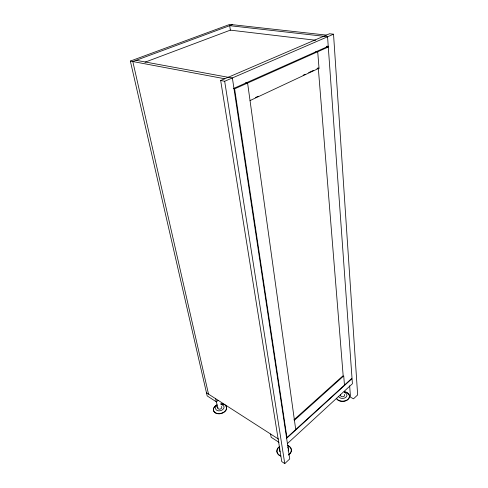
<?xml version="1.0" encoding="UTF-8"?>
<svg xmlns="http://www.w3.org/2000/svg" width="488" height="488" viewBox="0 0 488 488"><rect width="100%" height="100%" fill="white"/><g stroke="black" fill="none" stroke-linecap="round" stroke-linejoin="round"><path stroke-width="0.73" d="M349.652 385.819L350.506 397.214L353.501 398.824L357.649 394.914L333.53 34.197L329.498 33.757L220.674 80.514L281.759 461.587L284.766 463.6L289.732 458.921L232.373 77.952L228.36 77.208M287.42 443.549L352.415 383.727L352.049 378.578L286.627 438.303M293.861 419.894L343.162 375.626L318.304 68.119L316.925 68.765M294.429 420.235L343.723 375.919L344.461 385.093M326.368 35.099L229.817 24.4L130.351 61.073L207.193 395.92L216.324 401.825L218.087 400.422M255.517 97.515L258.28 96.227M303.127 75.225L305.195 74.261M308.648 72.645L313.473 70.382M250.033 100.577L319.03 68.235L317.706 51.74L315.699 51.478M234.618 88.84L328.29 47.019L352.019 378.194L286.95 437.565L234.618 88.84L233.288 88.578M233.935 88.322L328.241 46.305L327.558 36.777L323.52 36.319M220.674 80.514L224.681 81.276L333.53 34.197M145.046 62.183L230.348 30.134L315.736 40.266M232.379 24.687L132.815 61.537L208.516 394.121M323.672 36.258L229.696 25.675L230.36 30.201M326.905 46.14L328.241 46.305M326.289 46.769L328.29 47.019M317.706 68.027L319.03 68.235M136.14 60.305L228.171 77.293M130.351 61.073L224.73 78.769M245.598 82.673L247.599 83.045L295.722 429.556M206.479 392.816L278.502 439.096M279.02 442.354L271.151 437.266L270.608 434.021M216.245 401.045L217.837 408.249M215.635 398.696L216.324 401.825M224.681 81.276L284.766 463.6M221.278 406.553A2.025 1.427 -14.9 0 1 221.454 408.291L221.113 408.621A2.025 1.427 -14.9 0 1 218.691 409.06A2.025 1.427 -14.9 0 1 217.904 407.492M220.808 403.82A6.747 4.752 -14.9 0 1 225.999 410.018A6.747 4.752 -14.9 0 1 215.415 412.805A6.747 4.752 -14.9 0 1 216.916 404.845M225.889 405.9A6.747 4.758 -14.9 0 1 221.546 413.476A6.747 4.758 -14.9 0 1 213.427 409.597M213.726 408.322A6.747 4.758 -14.9 0 1 216.965 405.077M220.857 404.052A6.747 4.758 -14.9 0 1 223.046 404.253M221.027 404.607A4.325 3.038 -14.9 0 1 223.577 408.639A4.325 3.038 -14.9 0 1 217.227 410.524A4.325 3.038 -14.9 0 1 216.904 405.827M287.42 445.269A7.308 5.685 -9.3 0 1 288.579 454.792M280.734 455.847A7.308 5.685 -9.3 0 1 279.697 446.306M287.456 445.514A7.308 5.685 -9.3 0 1 288.615 455.036M280.777 456.085A7.308 5.685 -9.3 0 1 278.8 447.276M287.859 447.289A4.685 3.636 -9.2 0 1 288.097 450.924M280.014 451.729A4.685 3.636 -9.2 0 1 279.819 448.094M344.266 394.438A2.05 1.458 -2.1 0 1 344.467 395.884L344.18 396.213A2.05 1.458 -2.1 0 1 341.515 396.573A2.05 1.458 -2.1 0 1 340.74 394.743M344.217 391.59A6.814 4.856 -2.1 0 1 347.853 399.434A6.814 4.856 -2.1 0 1 336.348 398.232M345.894 392.236A6.814 4.856 -2.1 0 1 347.249 400.13A6.814 4.856 -2.1 0 1 336.366 398.476M344.241 391.827A6.814 4.856 -2.1 0 1 345.364 392.065M344.308 392.444A4.368 3.105 -2.1 0 1 345.65 397.5A4.368 3.105 -2.1 0 1 338.544 396.543"/></g></svg>
